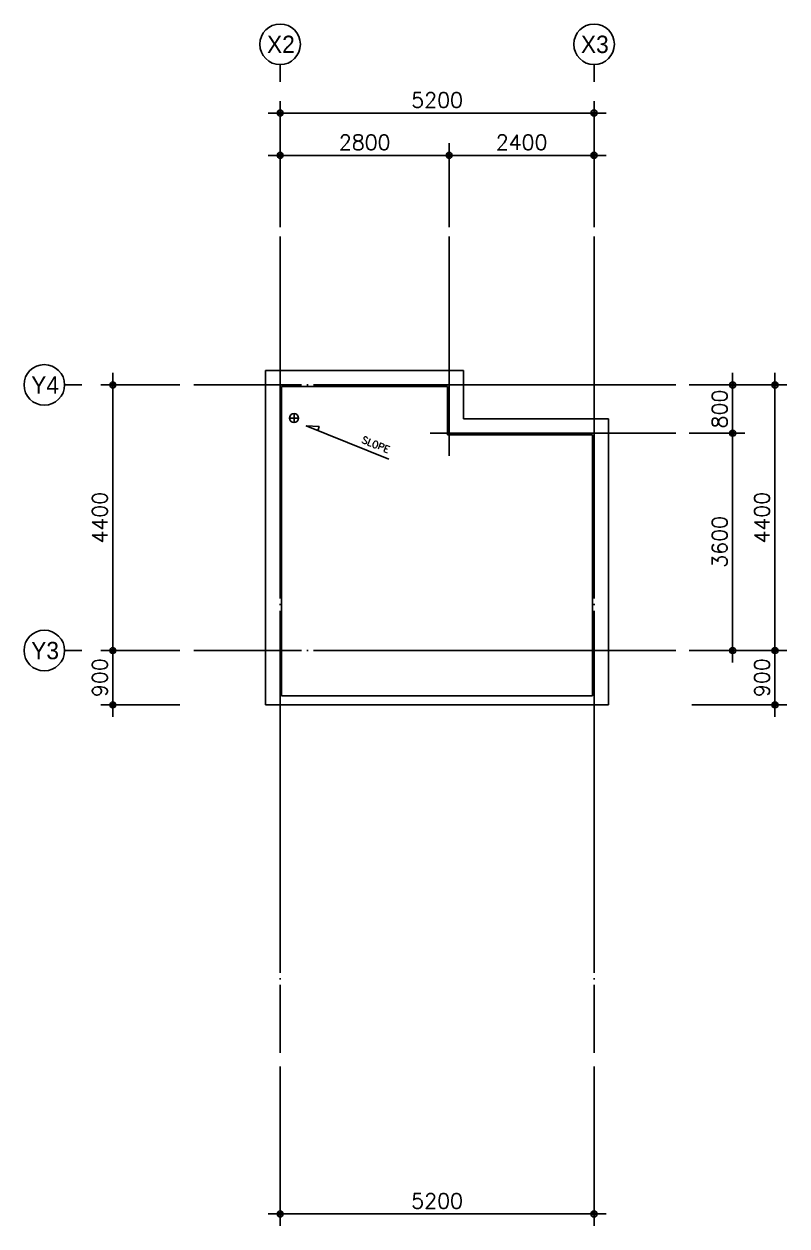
# Model space of a CAD drawing. Header units: millimetres. Extents: x 5537433 to 5830173, y -900794 to -778623.
# Drawn here: x 5728857 to 5741494, y -826746 to -806836 of the extents above; entities that cross this region are included whole.
import ezdxf
from ezdxf.enums import TextEntityAlignment as Align

# ---------------------------------------------------------------- set-up
doc = ezdxf.new("R2010")
doc.units = ezdxf.units.MM
doc.header["$LTSCALE"] = 100
doc.linetypes.add('CEN', pattern=[62, 60, -1, 0, -1])
doc.layers.get('0').update_dxf_attribs({"linetype": 'CONTINUOUS'})
doc.layers.get('DEFPOINTS').update_dxf_attribs({"linetype": 'CONTINUOUS'})
for name, color, linetype in [('60', 60, 'CONTINUOUS'), ('9', 9, 'CONTINUOUS'), ('CEN', 1, 'CEN'), ('DIM', 7, 'CONTINUOUS')]:
    doc.layers.add(name, color=color, linetype=linetype)
doc.styles.add('2', font='')
doc.styles.add('GHS', font='ROMANS.shx', dxfattribs={"bigfont": 'GHS.shx'})
doc.styles.add('HGTXT', font='romans.shx', dxfattribs={"bigfont": 'whgtxt.shx'})
doc.styles.get('2').set_extended_font_data('HYtbrB')
doc.dimstyles.get("Standard").update_dxf_attribs({"dimtxt": 0.18, "dimasz": 0.18, "dimexe": 0.18, "dimexo": 0.0625, "dimgap": 0.09, "dimtad": 0, "dimtih": 1, "dimtoh": 1, "dimdec": 4, "dimzin": 0, "dimdsep": 46, "dimtxsty": 'STANDARD', "dimcen": 0.09, "dimadec": 0, "dimazin": 0, "dimtfac": 1, "dimtdec": 4, "dimtofl": 0, "dimtmove": 0, "dimatfit": 3, "dimfxl": 1, "dimtolj": 1, "dimtzin": 0, "dimarcsym": 0})

# ---------------------------------------------------------------- blocks, each defined once
blk = doc.blocks.new('Z_DOT')
at = {"layer": 'DIM', "color": 7}
for p, q in [((0, -2), (0, 2)), ((-2, 0), (2, 0))]:
    blk.add_line(p, q, dxfattribs=at)
for radius in [0.5, 0.25]:
    blk.add_circle((0, 0), radius, dxfattribs=at)
blk = doc.blocks.new('*D133')
at = {"layer": 'DEFPOINTS', "color": 0, "linetype": 'Continuous', "transparency": 16777216}
for p in [(5733099, -823803), (5738299, -823803), (5733099, -826546)]:
    blk.add_point(p, dxfattribs=at)
at = {"layer": 'DIM', "color": 0, "linetype": 'Continuous', "lineweight": -2, "transparency": 16777216}
for p, q in [((5733099, -824103), (5733099, -826546)), ((5738299, -824103), (5738299, -826546)), ((5738199, -826546), (5733199, -826546))]:
    blk.add_line(p, q, dxfattribs=at)
at = {"layer": 'DIM', "color": 0, "linetype": 'Continuous', "lineweight": -2, "transparency": 16777216, "xscale": 100, "yscale": 100, "zscale": 100, "rotation": 180}
blk.add_blockref('Z_DOT', (5733099, -826546), dxfattribs=at)
at = {"layer": 'DIM', "color": 0, "linetype": 'Continuous', "lineweight": -2, "transparency": 16777216, "xscale": 100, "yscale": 100, "zscale": 100}
blk.add_blockref('Z_DOT', (5738299, -826546), dxfattribs=at)
at = {"layer": 'DIM', "color": 60, "linetype": 'Continuous', "transparency": 16777216, "insert": (5735699, -826331), "char_height": 250, "attachment_point": 5, "style": 'GHS'}
blk.add_mtext('\\A1;5200', dxfattribs=at)
blk = doc.blocks.new('*D134')
at = {"layer": 'DEFPOINTS', "color": 0, "linetype": 'Continuous', "transparency": 16777216}
for p in [(5735899, -809011), (5733099, -810500), (5735899, -810500)]:
    blk.add_point(p, dxfattribs=at)
at = {"layer": 'DIM', "color": 0, "linetype": 'Continuous', "lineweight": -2, "transparency": 16777216}
for p, q in [((5733099, -810200), (5733099, -809011)), ((5733199, -809011), (5735799, -809011)), ((5735899, -810200), (5735899, -809011))]:
    blk.add_line(p, q, dxfattribs=at)
at = {"layer": 'DIM', "color": 0, "linetype": 'Continuous', "lineweight": -2, "transparency": 16777216, "xscale": 100, "yscale": 100, "zscale": 100, "rotation": 180}
blk.add_blockref('Z_DOT', (5733099, -809011), dxfattribs=at)
at = {"layer": 'DIM', "color": 0, "linetype": 'Continuous', "lineweight": -2, "transparency": 16777216, "xscale": 100, "yscale": 100, "zscale": 100}
blk.add_blockref('Z_DOT', (5735899, -809011), dxfattribs=at)
at = {"layer": 'DIM', "color": 60, "linetype": 'Continuous', "transparency": 16777216, "insert": (5734499, -808796), "char_height": 250, "attachment_point": 5, "style": 'GHS'}
blk.add_mtext('\\A1;2800', dxfattribs=at)
blk = doc.blocks.new('*D135')
at = {"layer": 'DEFPOINTS', "color": 0, "linetype": 'Continuous', "transparency": 16777216}
for p in [(5738299, -809011), (5735899, -810500), (5738299, -810500)]:
    blk.add_point(p, dxfattribs=at)
at = {"layer": 'DIM', "color": 0, "linetype": 'Continuous', "lineweight": -2, "transparency": 16777216}
for p, q in [((5735899, -810200), (5735899, -809011)), ((5735999, -809011), (5738199, -809011)), ((5738299, -810200), (5738299, -809011))]:
    blk.add_line(p, q, dxfattribs=at)
at = {"layer": 'DIM', "color": 0, "linetype": 'Continuous', "lineweight": -2, "transparency": 16777216, "xscale": 100, "yscale": 100, "zscale": 100, "rotation": 180}
blk.add_blockref('Z_DOT', (5735899, -809011), dxfattribs=at)
at = {"layer": 'DIM', "color": 0, "linetype": 'Continuous', "lineweight": -2, "transparency": 16777216, "xscale": 100, "yscale": 100, "zscale": 100}
blk.add_blockref('Z_DOT', (5738299, -809011), dxfattribs=at)
at = {"layer": 'DIM', "color": 60, "linetype": 'Continuous', "transparency": 16777216, "insert": (5737099, -808796), "char_height": 250, "attachment_point": 5, "style": 'GHS'}
blk.add_mtext('\\A1;2400', dxfattribs=at)
blk = doc.blocks.new('*D136')
at = {"layer": 'DEFPOINTS', "color": 0, "linetype": 'Continuous', "transparency": 16777216}
for p in [(5739616, -812814), (5739616, -817214), (5741294, -817214)]:
    blk.add_point(p, dxfattribs=at)
at = {"layer": 'DIM', "color": 0, "linetype": 'Continuous', "lineweight": -2, "transparency": 16777216}
for p, q in [((5739916, -812814), (5741294, -812814)), ((5741294, -812914), (5741294, -817114)), ((5739916, -817214), (5741294, -817214))]:
    blk.add_line(p, q, dxfattribs=at)
at = {"layer": 'DIM', "color": 0, "linetype": 'Continuous', "lineweight": -2, "transparency": 16777216, "xscale": 100, "yscale": 100, "zscale": 100}
for p, rotation in [((5741294, -812814), 90), ((5741294, -817214), 270)]:
    blk.add_blockref('Z_DOT', p, dxfattribs=dict(at, rotation=rotation))
at = {"layer": 'DIM', "color": 60, "linetype": 'Continuous', "transparency": 16777216, "insert": (5741079, -815014), "char_height": 250, "attachment_point": 5, "rotation": 90, "style": 'GHS'}
blk.add_mtext('\\A1;4400', dxfattribs=at)
blk = doc.blocks.new('*D137')
at = {"layer": 'DEFPOINTS', "color": 0, "linetype": 'Continuous', "transparency": 16777216}
for p in [(5731739, -812814), (5730327, -817214), (5731739, -817214)]:
    blk.add_point(p, dxfattribs=at)
at = {"layer": 'DIM', "color": 0, "linetype": 'Continuous', "lineweight": -2, "transparency": 16777216}
for p, q in [((5731439, -812814), (5730327, -812814)), ((5730327, -812914), (5730327, -817114)), ((5731439, -817214), (5730327, -817214))]:
    blk.add_line(p, q, dxfattribs=at)
at = {"layer": 'DIM', "color": 0, "linetype": 'Continuous', "lineweight": -2, "transparency": 16777216, "xscale": 100, "yscale": 100, "zscale": 100}
for p, rotation in [((5730327, -812814), 90), ((5730327, -817214), 270)]:
    blk.add_blockref('Z_DOT', p, dxfattribs=dict(at, rotation=rotation))
at = {"layer": 'DIM', "color": 60, "linetype": 'Continuous', "transparency": 16777216, "insert": (5730112, -815014), "char_height": 250, "attachment_point": 5, "rotation": 90, "style": 'GHS'}
blk.add_mtext('\\A1;4400', dxfattribs=at)
blk = doc.blocks.new('*D138')
at = {"layer": 'DEFPOINTS', "color": 0, "linetype": 'Continuous', "transparency": 16777216}
for p in [(5733099, -808311), (5733099, -810435), (5738299, -810435)]:
    blk.add_point(p, dxfattribs=at)
at = {"layer": 'DIM', "color": 0, "linetype": 'Continuous', "lineweight": -2, "transparency": 16777216}
for p, q in [((5733099, -810135), (5733099, -808311)), ((5738199, -808311), (5733199, -808311)), ((5738299, -810135), (5738299, -808311))]:
    blk.add_line(p, q, dxfattribs=at)
at = {"layer": 'DIM', "color": 0, "linetype": 'Continuous', "lineweight": -2, "transparency": 16777216, "xscale": 100, "yscale": 100, "zscale": 100, "rotation": 180}
blk.add_blockref('Z_DOT', (5733099, -808311), dxfattribs=at)
at = {"layer": 'DIM', "color": 0, "linetype": 'Continuous', "lineweight": -2, "transparency": 16777216, "xscale": 100, "yscale": 100, "zscale": 100}
blk.add_blockref('Z_DOT', (5738299, -808311), dxfattribs=at)
at = {"layer": 'DIM', "color": 60, "linetype": 'Continuous', "transparency": 16777216, "insert": (5735699, -808096), "char_height": 250, "attachment_point": 5, "style": 'GHS'}
blk.add_mtext('\\A1;5200', dxfattribs=at)
blk = doc.blocks.new('*D139')
at = {"layer": 'DEFPOINTS', "color": 0, "linetype": 'Continuous', "transparency": 16777216}
for p in [(5739574, -812814), (5739574, -813614), (5740594, -813614)]:
    blk.add_point(p, dxfattribs=at)
at = {"layer": 'DIM', "color": 0, "linetype": 'Continuous', "lineweight": -2, "transparency": 16777216}
for p, q in [((5740594, -812714), (5740594, -812614)), ((5739874, -812814), (5740594, -812814)), ((5740594, -812814), (5740594, -813614)), ((5739874, -813614), (5740594, -813614)), ((5740594, -813714), (5740594, -813814))]:
    blk.add_line(p, q, dxfattribs=at)
at = {"layer": 'DIM', "color": 0, "linetype": 'Continuous', "lineweight": -2, "transparency": 16777216, "xscale": 100, "yscale": 100, "zscale": 100}
for p, rotation in [((5740594, -812814), 270), ((5740594, -813614), 90)]:
    blk.add_blockref('Z_DOT', p, dxfattribs=dict(at, rotation=rotation))
at = {"layer": 'DIM', "color": 60, "linetype": 'Continuous', "transparency": 16777216, "insert": (5740379, -813214), "char_height": 250, "attachment_point": 5, "rotation": 90, "style": 'GHS'}
blk.add_mtext('\\A1;800', dxfattribs=at)
blk = doc.blocks.new('*D140')
at = {"layer": 'DEFPOINTS', "color": 0, "linetype": 'Continuous', "transparency": 16777216}
for p in [(5739574, -813614), (5739574, -817214), (5740594, -817214)]:
    blk.add_point(p, dxfattribs=at)
at = {"layer": 'DIM', "color": 0, "linetype": 'Continuous', "lineweight": -2, "transparency": 16777216}
for p, q in [((5739874, -813614), (5740594, -813614)), ((5740594, -813714), (5740594, -817114)), ((5739874, -817214), (5740594, -817214))]:
    blk.add_line(p, q, dxfattribs=at)
at = {"layer": 'DIM', "color": 0, "linetype": 'Continuous', "lineweight": -2, "transparency": 16777216, "xscale": 100, "yscale": 100, "zscale": 100}
for p, rotation in [((5740594, -813614), 90), ((5740594, -817214), 270)]:
    blk.add_blockref('Z_DOT', p, dxfattribs=dict(at, rotation=rotation))
at = {"layer": 'DIM', "color": 60, "linetype": 'Continuous', "transparency": 16777216, "insert": (5740379, -815414), "char_height": 250, "attachment_point": 5, "rotation": 90, "style": 'GHS'}
blk.add_mtext('\\A1;3600', dxfattribs=at)
blk = doc.blocks.new('*D465')
at = {"layer": 'DEFPOINTS', "color": 0, "linetype": 'Continuous', "transparency": 16777216}
for p in [(5731739, -817214), (5730327, -818114), (5731739, -818114)]:
    blk.add_point(p, dxfattribs=at)
at = {"layer": 'DIM', "color": 0, "linetype": 'Continuous', "lineweight": -2, "transparency": 16777216}
for p, q in [((5731439, -817214), (5730327, -817214)), ((5730327, -817314), (5730327, -818014)), ((5731439, -818114), (5730327, -818114))]:
    blk.add_line(p, q, dxfattribs=at)
at = {"layer": 'DIM', "color": 0, "linetype": 'Continuous', "lineweight": -2, "transparency": 16777216, "xscale": 100, "yscale": 100, "zscale": 100}
for p, rotation in [((5730327, -817214), 90), ((5730327, -818114), 270)]:
    blk.add_blockref('Z_DOT', p, dxfattribs=dict(at, rotation=rotation))
at = {"layer": 'DIM', "color": 60, "linetype": 'Continuous', "transparency": 16777216, "insert": (5730112, -817664), "char_height": 250, "attachment_point": 5, "rotation": 90, "style": 'GHS'}
blk.add_mtext('\\A1;900', dxfattribs=at)
blk = doc.blocks.new('*D466')
at = {"layer": 'DEFPOINTS', "color": 0, "linetype": 'Continuous', "transparency": 16777216}
for p in [(5739616, -817214), (5739616, -818114), (5741294, -818114)]:
    blk.add_point(p, dxfattribs=at)
at = {"layer": 'DIM', "color": 0, "linetype": 'Continuous', "lineweight": -2, "transparency": 16777216}
for p, q in [((5739916, -817214), (5741294, -817214)), ((5741294, -817314), (5741294, -818014)), ((5739916, -818114), (5741294, -818114))]:
    blk.add_line(p, q, dxfattribs=at)
at = {"layer": 'DIM', "color": 0, "linetype": 'Continuous', "lineweight": -2, "transparency": 16777216, "xscale": 100, "yscale": 100, "zscale": 100}
for p, rotation in [((5741294, -817214), 90), ((5741294, -818114), 270)]:
    blk.add_blockref('Z_DOT', p, dxfattribs=dict(at, rotation=rotation))
at = {"layer": 'DIM', "color": 60, "linetype": 'Continuous', "transparency": 16777216, "insert": (5741079, -817664), "char_height": 250, "attachment_point": 5, "rotation": 90, "style": 'GHS'}
blk.add_mtext('\\A1;900', dxfattribs=at)

msp = doc.modelspace()

# ---------------------------------------------------------------- linework, layer by layer
for p, q in [((5732858.5, -812573.6), (5736138.5, -812573.6)), ((5732858.5, -818113.6), (5732858.5, -812573.6)), ((5736138.5, -813373.6), (5736138.5, -812573.6)), ((5733123.5, -817963.6), (5733123.5, -812838.6)), ((5733123.5, -812838.6), (5735873.5, -812838.6)), ((5735873.5, -813638.6), (5735873.5, -812838.6)), ((5736138.5, -813373.6), (5738538.5, -813373.6)), ((5738538.5, -818113.6), (5738538.5, -813373.6)), ((5735873.5, -813638.6), (5738273.5, -813638.6)), ((5738273.5, -817963.6), (5738273.5, -813638.6)), ((5738273.5, -817963.6), (5733123.5, -817963.6)), ((5738538.5, -818113.6), (5732858.5, -818113.6))]:
    msp.add_line(p, q)
at = {"layer": '9'}
for p, q in [((5733328.5, -813288.9), (5733328.5, -813438.9)), ((5733403.5, -813363.9), (5733253.5, -813363.9))]:
    msp.add_line(p, q, dxfattribs=at)
msp.add_circle((5733328.5, -813363.9), 75, dxfattribs=at)
at = {"layer": 'CEN'}
for p, q in [((5733098.5, -810353.6), (5733098.5, -823878.2)), ((5735898.5, -810353.6), (5735898.5, -813990.7)), ((5738298.5, -810353.6), (5738298.5, -823878.2)), ((5739653.7, -812813.6), (5731670.7, -812813.6)), ((5739653.7, -813613.6), (5735586.2, -813613.6)), ((5739653.7, -817213.6), (5731670.7, -817213.6))]:
    msp.add_line(p, q, dxfattribs=at)
at = {"layer": 'DIM', "linetype": 'Continuous'}
for p, q in [((5733098.5, -807796), (5733098.5, -807508)), ((5738298.5, -807796), (5738298.5, -807508)), ((5729816.5, -812813.6), (5729528.5, -812813.6)), ((5729816.5, -817213.6), (5729528.5, -817213.6))]:
    msp.add_line(p, q, dxfattribs=at)
at = {"layer": 'DIM'}
msp.add_lwpolyline([(5734901.4, -814042.2), (5733530.5, -813494.1), (5733743.5, -813500.9), (5733725.7, -813572.3)], dxfattribs=at)
at = {"layer": 'DIM', "linetype": 'Continuous'}
for centre in [(5733098.5, -807172), (5738298.5, -807172), (5729192.5, -812813.6), (5729192.5, -817213.6)]:
    msp.add_circle(centre, 336, dxfattribs=at)

# ---------------------------------------------------------------- texts
at = {"layer": '60', "linetype": 'Continuous', "style": '2'}
for s, p in [('X2', (5733111.1, -807172.4)), ('X3', (5738311.1, -807172.4)), ('Y4', (5729205.5, -812814.3)), ('Y3', (5729205.5, -817214.3))]:
    msp.add_text(s, height=288, dxfattribs=at).set_placement(p, align=Align.MIDDLE_CENTER)
at = {"layer": '60', "style": 'HGTXT'}
msp.add_text('SLOPE ', height=112.5, rotation=338.13916, dxfattribs=at).set_placement((5734697, -813869.6), align=Align.CENTER)

# ---------------------------------------------------------------- dimensions: what is measured, and where the dimension line sits
at = {"layer": 'DIM', "linetype": 'Continuous'}
for base, p1, p2, angle, picture, middle in [((5733098.5, -808310.9), (5738298.5, -810434.7), (5733098.5, -810434.7), 180, '*D138', (5735698.5, -808095.9)), ((5735898.5, -809010.9), (5733098.5, -810500.5), (5735898.5, -810500.5), 180, '*D134', (5734498.5, -808795.9)), ((5738298.5, -809010.9), (5735898.5, -810500.5), (5738298.5, -810500.5), 180, '*D135', (5737098.5, -808795.9)), ((5730326.6, -817213.6), (5731739.2, -812813.6), (5731739.2, -817213.6), 270, '*D137', (5730111.6, -815013.6)), ((5740594, -813613.6), (5739573.7, -812813.6), (5739573.7, -813613.6), 270, '*D139', (5740379, -813213.6)), ((5741294, -817213.6), (5739616.3, -812813.6), (5739616.3, -817213.6), 270, '*D136', (5741079, -815013.6)), ((5740594, -817213.6), (5739573.7, -813613.6), (5739573.7, -817213.6), 270, '*D140', (5740379, -815413.6)), ((5730326.6, -818113.6), (5731739.2, -817213.6), (5731739.2, -818113.6), 270, '*D465', (5730111.6, -817663.6)), ((5741294, -818113.6), (5739616.3, -817213.6), (5739616.3, -818113.6), 270, '*D466', (5741079, -817663.6)), ((5733098.5, -826545.8), (5738298.5, -823802.8), (5733098.5, -823802.8), 180, '*D133', (5735698.5, -826330.8))]:
    dim = msp.add_linear_dim(base=base, p1=p1, p2=p2, angle=angle, dimstyle='STANDARD', override={"dimscale": 100, "dimtxt": 2.5, "dimasz": 1, "dimexe": 0, "dimexo": 3, "dimgap": 0.9, "dimtad": 1, "dimtih": 0, "dimtoh": 0, "dimdec": 0, "dimzin": 8, "dimtxsty": 'GHS', "dimblk1": 'Z_DOT', "dimblk2": 'Z_DOT', "dimsah": 1, "dimcen": 2.5, "dimclrt": 60, "dimtix": 1, "dimtofl": 1, "dimtmove": 2}, dxfattribs=at)
    dim.commit()
    dim.dimension.update_dxf_attribs({"geometry": picture, "text_midpoint": middle})

doc.saveas('drawing.dxf')
